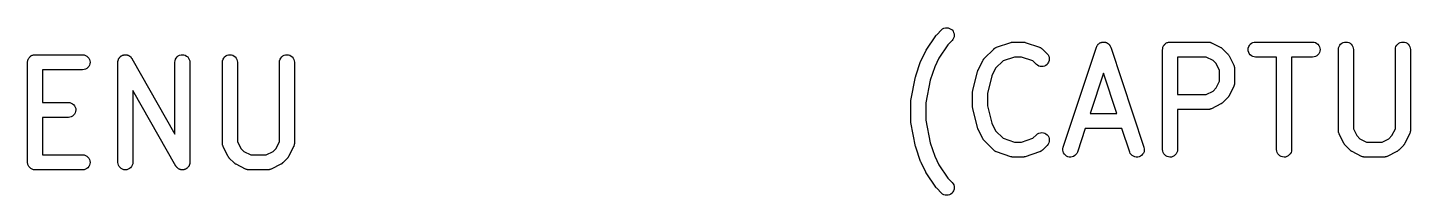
# Model space of a CAD drawing. Extents: x 85.9 to 143, y -98.7 to -64.8.
# Drawn here: x 114.42 to 128.28, y -70.68 to -69.01 of the extents above; entities that cross this region are included whole.
import ezdxf

# ---------------------------------------------------------------- set-up
doc = ezdxf.new("R2010")
doc.units = 0
doc.layers.add('BLACK', color=7, linetype='CONTINUOUS')

msp = doc.modelspace()

# ---------------------------------------------------------------- linework, layer by layer
at = {"layer": 'BLACK', "linetype": 'CONTINUOUS'}
for p, q in [((123.43, -69.2322), (123.525, -69.0893)), ((123.525, -69.0885), (123.53, -69.0832)), ((123.525, -69.0892), (123.525, -69.0885)), ((123.525, -69.0893), (123.525, -69.0892)), ((123.525, -69.0892), (123.525, -69.0892)), ((123.525, -69.0892), (123.525, -69.0892)), ((123.53, -69.0832), (123.534, -69.0779)), ((123.534, -69.0779), (123.582, -69.0303)), ((123.582, -69.0303), (123.583, -69.0296)), ((123.583, -69.0296), (123.594, -69.0204)), ((123.594, -69.0204), (123.607, -69.0137)), ((123.607, -69.0137), (123.621, -69.0096)), ((123.621, -69.0096), (123.636, -69.0083)), ((123.636, -69.0083), (123.65, -69.0099)), ((123.688, -69.1364), (123.646, -69.1787)), ((123.65, -69.0099), (123.664, -69.0143)), ((123.664, -69.0143), (123.677, -69.0213)), ((123.677, -69.0213), (123.688, -69.0307)), ((123.688, -69.0307), (123.698, -69.042)), ((123.697, -69.125), (123.688, -69.1364)), ((123.704, -69.1121), (123.697, -69.125)), ((123.698, -69.042), (123.704, -69.055)), ((123.704, -69.055), (123.709, -69.069)), ((123.708, -69.0981), (123.704, -69.1121)), ((123.71, -69.0836), (123.708, -69.0981)), ((123.709, -69.069), (123.71, -69.0836)), ((114.464, -69.2872), (114.47, -69.2838)), ((114.47, -69.2836), (114.477, -69.2816)), ((114.47, -69.2838), (114.47, -69.2836)), ((114.47, -69.2838), (114.47, -69.2838)), ((114.477, -69.2816), (114.484, -69.2796)), ((114.484, -69.2795), (114.491, -69.2789)), ((114.484, -69.2796), (114.484, -69.2795)), ((114.484, -69.2796), (114.484, -69.2796)), ((114.491, -69.2789), (114.499, -69.2782)), ((114.499, -69.2782), (114.975, -69.2782)), ((114.975, -69.2782), (114.976, -69.2782)), ((114.976, -69.2782), (114.99, -69.2798)), ((114.99, -69.2798), (115.004, -69.2842)), ((115.004, -69.2842), (115.017, -69.2913)), ((115.371, -69.2859), (115.375, -69.2836)), ((115.375, -69.2836), (115.378, -69.2829)), ((115.378, -69.2829), (115.38, -69.2819)), ((115.38, -69.2819), (115.385, -69.2809)), ((115.385, -69.2809), (115.389, -69.2795)), ((115.389, -69.2795), (115.392, -69.2793)), ((115.392, -69.2793), (115.394, -69.2787)), ((115.394, -69.2787), (115.399, -69.2786)), ((115.399, -69.2786), (115.404, -69.2782)), ((115.404, -69.2782), (115.406, -69.2784)), ((115.406, -69.2784), (115.409, -69.2784)), ((115.409, -69.2784), (115.414, -69.2792)), ((115.414, -69.2792), (115.418, -69.2797)), ((115.418, -69.2797), (115.421, -69.2805)), ((115.421, -69.2805), (115.423, -69.2809)), ((115.423, -69.2809), (115.428, -69.2826)), ((115.428, -69.2826), (115.432, -69.284)), ((115.432, -69.284), (115.435, -69.2852)), ((115.934, -69.2904), (115.947, -69.2836)), ((115.947, -69.2836), (115.961, -69.2795)), ((115.961, -69.2795), (115.975, -69.2782)), ((115.975, -69.2782), (115.99, -69.2797)), ((115.99, -69.2797), (116.004, -69.284)), ((116.004, -69.284), (116.017, -69.291)), ((116.41, -69.2904), (116.423, -69.2836)), ((116.423, -69.2836), (116.437, -69.2795)), ((116.437, -69.2795), (116.451, -69.2782)), ((116.451, -69.2782), (116.466, -69.2797)), ((116.466, -69.2797), (116.48, -69.284)), ((116.48, -69.284), (116.493, -69.291)), ((116.981, -69.2904), (116.994, -69.2836)), ((116.994, -69.2836), (117.008, -69.2795)), ((117.008, -69.2795), (117.023, -69.2782)), ((117.023, -69.2782), (117.037, -69.2797)), ((117.037, -69.2797), (117.051, -69.284)), ((117.051, -69.284), (117.064, -69.291)), ((123.377, -69.3355), (123.425, -69.2403)), ((123.425, -69.2393), (123.428, -69.2358)), ((123.425, -69.2403), (123.425, -69.2393)), ((123.428, -69.2358), (123.43, -69.2322)), ((123.646, -69.1787), (123.557, -69.3115)), ((124.01, -69.316), (124.106, -69.2208)), ((124.106, -69.22), (124.108, -69.2187)), ((124.106, -69.2208), (124.106, -69.22)), ((124.108, -69.2187), (124.11, -69.2171)), ((124.11, -69.2171), (124.114, -69.2141)), ((124.114, -69.2141), (124.118, -69.2109)), ((124.118, -69.2109), (124.12, -69.2099)), ((124.12, -69.2099), (124.122, -69.2086)), ((124.122, -69.2086), (124.126, -69.2065)), ((124.126, -69.2065), (124.131, -69.2042)), ((124.131, -69.2042), (124.133, -69.2035)), ((124.133, -69.2035), (124.135, -69.2026)), ((124.135, -69.2026), (124.278, -69.155)), ((124.278, -69.155), (124.279, -69.1547)), ((124.279, -69.1547), (124.283, -69.1538)), ((124.283, -69.1538), (124.287, -69.1526)), ((124.287, -69.1526), (124.29, -69.1523)), ((124.29, -69.1523), (124.293, -69.1517)), ((124.293, -69.1517), (124.297, -69.1516)), ((124.297, -69.1516), (124.302, -69.1512)), ((124.302, -69.1512), (124.397, -69.1512)), ((124.397, -69.1512), (124.398, -69.1512)), ((124.398, -69.1512), (124.402, -69.1517)), ((124.402, -69.1517), (124.406, -69.1518)), ((124.406, -69.1518), (124.409, -69.1525)), ((124.409, -69.1525), (124.412, -69.1528)), ((124.412, -69.1528), (124.416, -69.1541)), ((124.416, -69.1541), (124.421, -69.155)), ((124.421, -69.155), (124.563, -69.2026)), ((124.563, -69.2026), (124.564, -69.203)), ((124.564, -69.203), (124.566, -69.2039)), ((124.566, -69.2039), (124.569, -69.2046)), ((124.569, -69.2046), (124.573, -69.207)), ((124.573, -69.207), (124.578, -69.2091)), ((124.578, -69.2091), (124.579, -69.2104)), ((124.579, -69.2104), (124.581, -69.2115)), ((124.581, -69.2115), (124.585, -69.2147)), ((124.585, -69.2147), (124.59, -69.2177)), ((124.59, -69.2177), (124.591, -69.2194)), ((124.591, -69.2194), (124.593, -69.2208)), ((124.593, -69.2208), (124.64, -69.2684)), ((124.64, -69.2684), (124.641, -69.2691)), ((124.641, -69.2691), (124.65, -69.2806)), ((124.65, -69.2806), (124.657, -69.2936)), ((124.802, -70.2025), (125.135, -69.2025)), ((125.135, -69.2025), (125.136, -69.2015)), ((125.136, -69.2015), (125.138, -69.1968)), ((125.138, -69.1968), (125.14, -69.1919)), ((125.14, -69.1919), (125.141, -69.1901)), ((125.141, -69.1901), (125.142, -69.1882)), ((125.142, -69.1882), (125.145, -69.184)), ((125.145, -69.184), (125.148, -69.1796)), ((125.148, -69.1796), (125.149, -69.1781)), ((125.149, -69.1781), (125.15, -69.1764)), ((125.15, -69.1764), (125.154, -69.1728)), ((125.154, -69.1728), (125.158, -69.1691)), ((125.158, -69.1691), (125.159, -69.1679)), ((125.159, -69.1679), (125.161, -69.1664)), ((125.161, -69.1664), (125.165, -69.1637)), ((125.165, -69.1637), (125.17, -69.1607)), ((125.17, -69.1607), (125.172, -69.1599)), ((125.172, -69.1599), (125.174, -69.1588)), ((125.174, -69.1588), (125.178, -69.1569)), ((125.178, -69.1569), (125.183, -69.1549)), ((125.183, -69.1549), (125.185, -69.1544)), ((125.185, -69.1544), (125.187, -69.1537)), ((125.187, -69.1537), (125.192, -69.1528)), ((125.192, -69.1528), (125.197, -69.1517)), ((125.197, -69.1517), (125.2, -69.1517)), ((125.2, -69.1517), (125.202, -69.1513)), ((125.202, -69.1513), (125.207, -69.1515)), ((125.207, -69.1515), (125.212, -69.1514)), ((125.212, -69.1514), (125.214, -69.1518)), ((125.214, -69.1518), (125.216, -69.1518)), ((125.216, -69.1518), (125.221, -69.153)), ((125.221, -69.153), (125.226, -69.1539)), ((125.226, -69.1539), (125.228, -69.1547)), ((125.228, -69.1547), (125.231, -69.1552)), ((125.231, -69.1552), (125.235, -69.1573)), ((125.235, -69.1573), (125.24, -69.1592)), ((125.24, -69.1592), (125.242, -69.1604)), ((125.242, -69.1604), (125.244, -69.1613)), ((125.244, -69.1613), (125.248, -69.1643)), ((125.248, -69.1643), (125.252, -69.1671)), ((125.252, -69.1671), (125.254, -69.1685)), ((125.254, -69.1685), (125.256, -69.1698)), ((125.256, -69.1698), (125.259, -69.1736)), ((125.259, -69.1736), (125.263, -69.1771)), ((125.263, -69.1771), (125.264, -69.1789)), ((125.264, -69.1789), (125.266, -69.1805)), ((125.266, -69.1805), (125.269, -69.1848)), ((125.269, -69.1848), (125.272, -69.1891)), ((125.272, -69.1891), (125.272, -69.1911)), ((125.272, -69.1911), (125.274, -69.1929)), ((125.274, -69.1929), (125.275, -69.1977)), ((125.275, -69.1977), (125.278, -69.2025)), ((125.278, -69.2025), (125.611, -70.2025)), ((125.798, -69.2251), (125.799, -69.2181)), ((125.798, -69.2256), (125.798, -69.2251)), ((125.798, -69.2257), (125.798, -69.2256)), ((125.798, -69.2262), (125.798, -69.2257)), ((125.798, -69.2257), (125.798, -69.2257)), ((125.798, -70.2262), (125.798, -69.2262)), ((125.799, -69.2181), (125.8, -69.2111)), ((125.8, -69.2106), (125.802, -69.2039)), ((125.8, -69.2108), (125.8, -69.2106)), ((125.8, -69.2111), (125.8, -69.2108)), ((125.802, -69.2039), (125.804, -69.1971)), ((125.804, -69.1966), (125.808, -69.1904)), ((125.804, -69.1969), (125.804, -69.1966)), ((125.804, -69.1971), (125.804, -69.1969)), ((125.808, -69.1904), (125.811, -69.1842)), ((125.811, -69.1838), (125.816, -69.1784)), ((125.811, -69.184), (125.811, -69.1838)), ((125.811, -69.1842), (125.811, -69.184)), ((125.816, -69.1784), (125.82, -69.173)), ((125.82, -69.1728), (125.821, -69.1726)), ((125.82, -69.173), (125.82, -69.1728)), ((125.821, -69.1726), (125.826, -69.1682)), ((125.826, -69.1682), (125.832, -69.1637)), ((125.832, -69.1634), (125.838, -69.1602)), ((125.832, -69.1636), (125.832, -69.1634)), ((125.832, -69.1637), (125.832, -69.1636)), ((125.838, -69.1602), (125.844, -69.1568)), ((125.844, -69.1568), (125.845, -69.1568)), ((125.845, -69.1566), (125.852, -69.1546)), ((125.845, -69.1568), (125.845, -69.1566)), ((125.852, -69.1546), (125.858, -69.1526)), ((125.858, -69.1526), (125.859, -69.1526)), ((125.859, -69.1525), (125.866, -69.1519)), ((125.859, -69.1526), (125.859, -69.1525)), ((125.866, -69.1519), (125.873, -69.1512)), ((125.873, -69.1512), (126.254, -69.1512)), ((126.254, -69.1512), (126.255, -69.1512)), ((126.255, -69.1512), (126.257, -69.1514)), ((126.257, -69.1514), (126.259, -69.1514)), ((126.259, -69.1514), (126.264, -69.1522)), ((126.264, -69.1522), (126.27, -69.1528)), ((126.27, -69.1528), (126.272, -69.1535)), ((126.272, -69.1535), (126.274, -69.1539)), ((126.274, -69.1539), (126.279, -69.1557)), ((126.279, -69.1557), (126.284, -69.1572)), ((126.284, -69.1572), (126.285, -69.1583)), ((126.285, -69.1583), (126.288, -69.1591)), ((126.288, -69.1591), (126.383, -69.2067)), ((126.383, -69.2067), (126.384, -69.2072)), ((126.384, -69.2072), (126.387, -69.2095)), ((126.387, -69.2095), (126.391, -69.2115)), ((126.391, -69.2115), (126.393, -69.2135)), ((126.393, -69.2135), (126.396, -69.2152)), ((126.396, -69.2152), (126.399, -69.2181)), ((126.399, -69.2181), (126.402, -69.2208)), ((126.402, -69.2208), (126.45, -69.2684)), ((126.45, -69.2684), (126.451, -69.2691)), ((126.451, -69.2691), (126.453, -69.2724)), ((126.453, -69.2724), (126.456, -69.2755)), ((126.456, -69.2755), (126.458, -69.2781)), ((126.458, -69.2781), (126.46, -69.2806)), ((126.46, -69.2806), (126.462, -69.2843)), ((126.462, -69.2843), (126.464, -69.2879)), ((126.655, -69.2257), (126.657, -69.2111)), ((126.656, -69.2402), (126.655, -69.2257)), ((126.661, -69.2543), (126.656, -69.2402)), ((126.657, -69.2111), (126.661, -69.1971)), ((126.661, -69.1971), (126.668, -69.1842)), ((126.667, -69.2672), (126.661, -69.2543)), ((126.677, -69.2787), (126.667, -69.2672)), ((126.668, -69.1842), (126.677, -69.173)), ((126.677, -69.173), (126.689, -69.1637)), ((126.688, -69.2881), (126.677, -69.2787)), ((126.689, -69.1637), (126.702, -69.1568)), ((126.702, -69.1568), (126.716, -69.1526)), ((126.716, -69.1526), (126.73, -69.1512)), ((126.73, -69.1512), (127.302, -69.1512)), ((127.302, -69.1512), (127.303, -69.1512)), ((127.303, -69.1512), (127.317, -69.1528)), ((127.317, -69.1528), (127.331, -69.1572)), ((127.331, -69.1572), (127.344, -69.1643)), ((127.354, -69.2794), (127.343, -69.2886)), ((127.344, -69.1643), (127.355, -69.1737)), ((127.364, -69.2681), (127.354, -69.2794)), ((127.355, -69.1737), (127.364, -69.1851)), ((127.364, -69.1851), (127.371, -69.1981)), ((127.371, -69.2552), (127.364, -69.2681)), ((127.371, -69.1981), (127.375, -69.2121)), ((127.375, -69.2413), (127.371, -69.2552)), ((127.375, -69.2121), (127.377, -69.2267)), ((127.377, -69.2267), (127.375, -69.2413)), ((127.56, -69.2251), (127.562, -69.2106)), ((127.56, -69.2262), (127.56, -69.2251)), ((127.56, -70.0357), (127.56, -69.2262)), ((127.562, -69.2106), (127.566, -69.1966)), ((127.566, -69.1966), (127.573, -69.1838)), ((127.573, -69.1838), (127.582, -69.1726)), ((127.582, -69.1726), (127.594, -69.1634)), ((127.594, -69.1634), (127.607, -69.1566)), ((127.607, -69.1566), (127.621, -69.1525)), ((127.621, -69.1525), (127.635, -69.1512)), ((127.635, -69.1512), (127.65, -69.1527)), ((127.65, -69.1527), (127.664, -69.157)), ((127.664, -69.157), (127.677, -69.164)), ((127.677, -69.164), (127.688, -69.1733)), ((127.688, -69.1733), (127.697, -69.1847)), ((127.697, -69.1847), (127.704, -69.1976)), ((127.704, -69.1976), (127.709, -69.2116)), ((127.709, -69.2116), (127.71, -69.2262)), ((127.71, -69.2262), (127.71, -70.018)), ((128.131, -69.2251), (128.133, -69.2106)), ((128.131, -69.2262), (128.131, -69.2251)), ((128.131, -70.018), (128.131, -69.2262)), ((128.133, -69.2106), (128.137, -69.1966)), ((128.137, -69.1966), (128.144, -69.1838)), ((128.144, -69.1838), (128.154, -69.1726)), ((128.154, -69.1726), (128.165, -69.1634)), ((128.165, -69.1634), (128.178, -69.1566)), ((128.178, -69.1566), (128.192, -69.1525)), ((128.192, -69.1525), (128.207, -69.1512)), ((128.207, -69.1512), (128.221, -69.1527)), ((128.221, -69.1527), (128.235, -69.157)), ((128.235, -69.157), (128.248, -69.164)), ((128.248, -69.164), (128.26, -69.1733)), ((128.26, -69.1733), (128.269, -69.1847)), ((128.269, -69.1847), (128.276, -69.1976)), ((128.276, -69.1976), (128.28, -69.2116)), ((128.28, -69.2116), (128.281, -69.2262)), ((128.281, -69.2262), (128.281, -70.0357)), ((114.424, -69.345), (114.425, -69.3381)), ((114.424, -69.3521), (114.424, -69.345)), ((114.424, -69.3526), (114.424, -69.3521)), ((114.424, -69.3527), (114.424, -69.3526)), ((114.424, -69.3532), (114.424, -69.3527)), ((114.424, -69.3527), (114.424, -69.3527)), ((114.424, -70.3532), (114.424, -69.3532)), ((114.425, -69.3376), (114.427, -69.3309)), ((114.425, -69.3378), (114.425, -69.3376)), ((114.425, -69.3381), (114.425, -69.3378)), ((114.427, -69.3309), (114.429, -69.3241)), ((114.429, -69.3241), (114.43, -69.3239)), ((114.43, -69.3236), (114.433, -69.3174)), ((114.43, -69.3239), (114.43, -69.3236)), ((114.433, -69.3174), (114.436, -69.3112)), ((114.436, -69.3112), (114.437, -69.311)), ((114.437, -69.3108), (114.441, -69.3054)), ((114.437, -69.311), (114.437, -69.3108)), ((114.441, -69.3054), (114.446, -69.3)), ((114.446, -69.2996), (114.452, -69.2952)), ((114.446, -69.2998), (114.446, -69.2996)), ((114.446, -69.3), (114.446, -69.2998)), ((114.452, -69.2952), (114.457, -69.2907)), ((114.457, -69.2904), (114.464, -69.2872)), ((114.457, -69.2906), (114.457, -69.2904)), ((114.457, -69.2907), (114.457, -69.2906)), ((115.003, -69.4225), (114.989, -69.4268)), ((115.016, -69.4156), (115.003, -69.4225)), ((115.028, -69.4064), (115.016, -69.4156)), ((115.017, -69.2913), (115.028, -69.3007)), ((115.028, -69.3007), (115.037, -69.3121)), ((115.037, -69.3951), (115.028, -69.4064)), ((115.037, -69.3121), (115.044, -69.3251)), ((115.044, -69.3822), (115.037, -69.3951)), ((115.044, -69.3251), (115.048, -69.3391)), ((115.048, -69.3683), (115.044, -69.3822)), ((115.048, -69.3391), (115.05, -69.3537)), ((115.05, -69.3537), (115.048, -69.3683)), ((115.328, -69.3521), (115.329, -69.3496)), ((115.328, -69.3532), (115.328, -69.3521)), ((115.328, -70.3532), (115.328, -69.3532)), ((115.329, -69.3424), (115.33, -69.3376)), ((115.329, -69.3471), (115.329, -69.3424)), ((115.329, -69.3496), (115.329, -69.3471)), ((115.33, -69.3376), (115.331, -69.3352)), ((115.331, -69.3327), (115.333, -69.3282)), ((115.331, -69.3352), (115.331, -69.3327)), ((115.333, -69.3282), (115.334, -69.3236)), ((115.334, -69.3236), (115.336, -69.3214)), ((115.336, -69.3191), (115.339, -69.315)), ((115.336, -69.3214), (115.336, -69.3191)), ((115.339, -69.315), (115.341, -69.3108)), ((115.341, -69.3108), (115.343, -69.3089)), ((115.343, -69.3089), (115.344, -69.3067)), ((115.344, -69.3067), (115.348, -69.3033)), ((115.348, -69.3033), (115.351, -69.2996)), ((115.351, -69.2996), (115.353, -69.298)), ((115.353, -69.298), (115.355, -69.2962)), ((115.355, -69.2962), (115.358, -69.2934)), ((115.358, -69.2934), (115.362, -69.2904)), ((115.362, -69.2904), (115.364, -69.2893)), ((115.364, -69.2893), (115.367, -69.2878)), ((115.367, -69.2878), (115.371, -69.2859)), ((115.435, -69.2852), (115.437, -69.2862)), ((115.437, -69.2862), (115.441, -69.2887)), ((115.441, -69.2887), (115.445, -69.291)), ((115.445, -69.291), (115.447, -69.2926)), ((115.447, -69.2926), (115.449, -69.294)), ((115.449, -69.294), (115.453, -69.2973)), ((115.453, -69.2973), (115.457, -69.3003)), ((115.457, -69.3003), (115.458, -69.3023)), ((115.458, -69.3023), (115.46, -69.304)), ((115.46, -69.304), (115.463, -69.308)), ((115.463, -69.308), (115.466, -69.3117)), ((115.466, -69.3117), (115.467, -69.3139)), ((115.467, -69.3139), (115.468, -69.316)), ((115.468, -69.316), (115.9, -70.0708)), ((115.9, -69.3521), (115.901, -69.3376)), ((115.9, -69.3532), (115.9, -69.3521)), ((115.9, -70.0708), (115.9, -69.3532)), ((115.901, -69.3376), (115.906, -69.3236)), ((115.906, -69.3236), (115.913, -69.3108)), ((115.913, -69.3108), (115.922, -69.2996)), ((115.922, -69.2996), (115.934, -69.2904)), ((116.017, -69.291), (116.028, -69.3003)), ((116.028, -69.3003), (116.037, -69.3117)), ((116.037, -69.3117), (116.044, -69.3246)), ((116.044, -69.3246), (116.048, -69.3386)), ((116.048, -69.3386), (116.05, -69.3532)), ((116.05, -69.3532), (116.05, -70.3532)), ((116.376, -69.3521), (116.378, -69.3376)), ((116.376, -69.3532), (116.376, -69.3521)), ((116.376, -70.1627), (116.376, -69.3532)), ((116.378, -69.3376), (116.382, -69.3236)), ((116.382, -69.3236), (116.389, -69.3108)), ((116.389, -69.3108), (116.398, -69.2996)), ((116.398, -69.2996), (116.41, -69.2904)), ((116.493, -69.291), (116.504, -69.3003)), ((116.504, -69.3003), (116.513, -69.3117)), ((116.513, -69.3117), (116.52, -69.3246)), ((116.52, -69.3246), (116.524, -69.3386)), ((116.524, -69.3386), (116.526, -69.3532)), ((116.526, -69.3532), (116.526, -70.145)), ((116.947, -69.3521), (116.949, -69.3376)), ((116.947, -69.3532), (116.947, -69.3521)), ((116.947, -70.145), (116.947, -69.3532)), ((116.949, -69.3376), (116.953, -69.3236)), ((116.953, -69.3236), (116.96, -69.3108)), ((116.96, -69.3108), (116.97, -69.2996)), ((116.97, -69.2996), (116.981, -69.2904)), ((117.064, -69.291), (117.076, -69.3003)), ((117.076, -69.3003), (117.085, -69.3117)), ((117.085, -69.3117), (117.092, -69.3246)), ((117.092, -69.3246), (117.096, -69.3386)), ((117.096, -69.3386), (117.097, -69.3532)), ((117.097, -69.3532), (117.097, -70.1627)), ((123.326, -69.4882), (123.373, -69.3453)), ((123.373, -69.3453), (123.374, -69.3443)), ((123.374, -69.3443), (123.376, -69.34)), ((123.376, -69.34), (123.377, -69.3355)), ((123.514, -69.3978), (123.469, -69.5312)), ((123.557, -69.3115), (123.514, -69.3978)), ((123.949, -69.4307), (123.996, -69.3355)), ((123.996, -69.3355), (123.997, -69.3346)), ((123.997, -69.3346), (123.999, -69.331)), ((123.999, -69.331), (124.001, -69.3273)), ((124.001, -69.3273), (124.003, -69.3249)), ((124.003, -69.3249), (124.005, -69.3223)), ((124.005, -69.3223), (124.008, -69.3193)), ((124.008, -69.3193), (124.01, -69.316)), ((124.125, -69.4135), (124.087, -69.4905)), ((124.199, -69.3394), (124.125, -69.4135)), ((124.314, -69.3012), (124.199, -69.3394)), ((124.385, -69.3012), (124.314, -69.3012)), ((124.499, -69.3394), (124.385, -69.3012)), ((124.534, -69.3745), (124.499, -69.3394)), ((124.546, -69.3837), (124.534, -69.3745)), ((124.558, -69.3907), (124.546, -69.3837)), ((124.572, -69.3949), (124.558, -69.3907)), ((124.587, -69.3964), (124.572, -69.3949)), ((124.602, -69.395), (124.587, -69.3964)), ((124.616, -69.3909), (124.602, -69.395)), ((124.629, -69.384), (124.616, -69.3909)), ((124.64, -69.3748), (124.629, -69.384)), ((124.649, -69.3636), (124.64, -69.3748)), ((124.656, -69.3507), (124.649, -69.3636)), ((124.661, -69.3368), (124.656, -69.3507)), ((124.657, -69.2936), (124.661, -69.3076)), ((124.661, -69.3076), (124.662, -69.3222)), ((124.662, -69.3222), (124.661, -69.3368)), ((125.948, -69.3012), (125.948, -69.675)), ((126.236, -69.3012), (125.948, -69.3012)), ((126.305, -69.3354), (126.236, -69.3012)), ((126.335, -69.3658), (126.305, -69.3354)), ((126.369, -69.4344), (126.335, -69.3658)), ((126.464, -69.2879), (126.512, -69.3831)), ((126.512, -69.3831), (126.512, -69.3841)), ((126.512, -69.3841), (126.513, -69.3861)), ((126.513, -69.3861), (126.514, -69.3881)), ((126.514, -69.3881), (126.515, -69.393)), ((126.515, -69.393), (126.517, -69.3978)), ((126.517, -69.3978), (126.517, -69.4)), ((126.517, -69.4), (126.518, -69.4021)), ((126.518, -69.4021), (126.519, -69.4072)), ((126.519, -69.4072), (126.519, -69.4123)), ((126.519, -69.4123), (126.519, -69.4145)), ((126.519, -69.4145), (126.519, -69.4167)), ((126.519, -69.4167), (126.519, -69.5595)), ((126.701, -69.2951), (126.688, -69.2881)), ((126.715, -69.2995), (126.701, -69.2951)), ((126.729, -69.3012), (126.715, -69.2995)), ((126.73, -69.3012), (126.729, -69.3012)), ((126.941, -69.3012), (126.73, -69.3012)), ((126.941, -70.2262), (126.941, -69.3012)), ((127.302, -69.3012), (127.091, -69.3012)), ((127.091, -69.3012), (127.091, -70.2262)), ((127.316, -69.2998), (127.302, -69.3012)), ((127.33, -69.2955), (127.316, -69.2998)), ((127.343, -69.2886), (127.33, -69.2955)), ((114.975, -69.4282), (114.574, -69.4282)), ((114.574, -69.4282), (114.574, -69.7544)), ((114.989, -69.4268), (114.975, -69.4282)), ((123.276, -69.7353), (123.323, -69.4972)), ((123.323, -69.4972), (123.324, -69.4962)), ((123.324, -69.4962), (123.325, -69.4922)), ((123.325, -69.4922), (123.326, -69.4882)), ((123.469, -69.5312), (123.424, -69.7574)), ((123.895, -69.6366), (123.943, -69.4461)), ((123.943, -69.4451), (123.944, -69.4447)), ((123.943, -69.4461), (123.943, -69.4451)), ((123.944, -69.4444), (123.946, -69.4378)), ((123.944, -69.4447), (123.944, -69.4444)), ((123.946, -69.4378), (123.948, -69.4314)), ((123.948, -69.4314), (123.949, -69.4311)), ((123.949, -69.4311), (123.949, -69.4307)), ((124.087, -69.4905), (124.043, -69.664)), ((125.206, -69.4633), (125.072, -69.8655)), ((125.34, -69.8655), (125.206, -69.4633)), ((126.335, -69.6103), (126.369, -69.5418)), ((126.369, -69.5418), (126.369, -69.4344)), ((126.519, -69.5595), (126.519, -69.5606)), ((126.519, -69.5606), (126.519, -69.5628)), ((115.91, -70.3904), (115.478, -69.6356)), ((115.478, -69.6356), (115.478, -70.3532)), ((123.893, -69.651), (123.894, -69.6451)), ((123.893, -69.6524), (123.893, -69.651)), ((123.893, -69.6537), (123.893, -69.6524)), ((123.893, -69.6548), (123.893, -69.6537)), ((123.893, -69.7976), (123.893, -69.6548)), ((123.894, -69.6451), (123.895, -69.6392)), ((123.895, -69.6379), (123.895, -69.6366)), ((123.895, -69.6392), (123.895, -69.6379)), ((124.043, -69.664), (124.043, -69.7884)), ((125.948, -69.675), (126.236, -69.675)), ((126.236, -69.675), (126.305, -69.6407)), ((126.305, -69.6407), (126.335, -69.6103)), ((126.457, -69.6989), (126.455, -69.7015)), ((126.459, -69.6965), (126.457, -69.6989)), ((126.461, -69.6928), (126.459, -69.6965)), ((126.463, -69.6892), (126.461, -69.6928)), ((126.464, -69.6883), (126.463, -69.6892)), ((126.512, -69.5931), (126.464, -69.6883)), ((126.513, -69.5891), (126.512, -69.591)), ((126.512, -69.591), (126.512, -69.5931)), ((126.515, -69.5842), (126.513, -69.5891)), ((126.517, -69.5794), (126.515, -69.5842)), ((126.518, -69.5751), (126.517, -69.5772)), ((126.517, -69.5772), (126.517, -69.5794)), ((126.519, -69.565), (126.518, -69.57)), ((126.518, -69.57), (126.518, -69.5751)), ((126.519, -69.5628), (126.519, -69.565)), ((114.574, -69.7544), (114.832, -69.7544)), ((114.832, -69.7544), (114.833, -69.7544)), ((114.833, -69.7544), (114.847, -69.756)), ((114.847, -69.756), (114.861, -69.7604)), ((114.861, -69.7604), (114.874, -69.7675)), ((114.874, -69.7675), (114.885, -69.7769)), ((114.885, -69.7769), (114.895, -69.7883)), ((114.895, -69.7883), (114.901, -69.8013)), ((114.901, -69.8013), (114.906, -69.8153)), ((114.907, -69.8299), (114.905, -69.8445)), ((114.906, -69.8153), (114.907, -69.8299)), ((123.274, -69.7489), (123.275, -69.7421)), ((123.274, -69.7498), (123.274, -69.7489)), ((123.274, -69.7499), (123.274, -69.7498)), ((123.274, -69.7498), (123.274, -69.7498)), ((123.274, -69.75), (123.274, -69.7499)), ((123.274, -69.9405), (123.274, -69.75)), ((123.275, -69.7421), (123.276, -69.7353)), ((123.424, -69.7574), (123.424, -69.933)), ((123.893, -69.7989), (123.893, -69.7976)), ((123.893, -69.8003), (123.893, -69.7989)), ((123.894, -69.8062), (123.893, -69.8003)), ((123.895, -69.8122), (123.894, -69.8062)), ((123.895, -69.8135), (123.895, -69.8122)), ((123.895, -69.8148), (123.895, -69.8135)), ((123.895, -69.8158), (123.895, -69.8148)), ((123.943, -70.0063), (123.895, -69.8158)), ((124.043, -69.7884), (124.087, -69.9619)), ((126.254, -69.825), (125.948, -69.825)), ((125.948, -69.825), (125.948, -70.2262)), ((126.256, -69.8248), (126.254, -69.825)), ((126.258, -69.8249), (126.256, -69.8248)), ((126.263, -69.8241), (126.258, -69.8249)), ((126.269, -69.8236), (126.263, -69.8241)), ((126.271, -69.8229), (126.269, -69.8236)), ((126.273, -69.8226), (126.271, -69.8229)), ((126.278, -69.8208), (126.273, -69.8226)), ((126.283, -69.8193), (126.278, -69.8208)), ((126.285, -69.8183), (126.283, -69.8193)), ((126.287, -69.8175), (126.285, -69.8183)), ((126.288, -69.8171), (126.287, -69.8175)), ((126.383, -69.7695), (126.288, -69.8171)), ((126.386, -69.7672), (126.383, -69.7695)), ((126.39, -69.7653), (126.386, -69.7672)), ((126.392, -69.7633), (126.39, -69.7653)), ((126.395, -69.7617), (126.392, -69.7633)), ((126.398, -69.7588), (126.395, -69.7617)), ((126.402, -69.7561), (126.398, -69.7588)), ((126.45, -69.7078), (126.402, -69.7554)), ((126.402, -69.7554), (126.402, -69.7561)), ((126.453, -69.7045), (126.45, -69.7078)), ((126.455, -69.7015), (126.453, -69.7045)), ((114.832, -69.9044), (114.574, -69.9044)), ((114.574, -69.9044), (114.574, -70.2782)), ((114.846, -69.9029), (114.832, -69.9044)), ((114.86, -69.8987), (114.846, -69.9029)), ((114.873, -69.8918), (114.86, -69.8987)), ((114.885, -69.8826), (114.873, -69.8918)), ((114.894, -69.8713), (114.885, -69.8826)), ((114.901, -69.8584), (114.894, -69.8713)), ((114.905, -69.8445), (114.901, -69.8584)), ((123.275, -69.9473), (123.274, -69.9405)), ((123.275, -69.9541), (123.275, -69.9473)), ((123.276, -69.955), (123.275, -69.9541)), ((123.276, -69.9552), (123.276, -69.955)), ((123.276, -69.955), (123.276, -69.955)), ((123.276, -69.955), (123.276, -69.955)), ((123.323, -70.1933), (123.276, -69.9552)), ((123.424, -69.933), (123.469, -70.1593)), ((124.087, -69.9619), (124.125, -70.0389)), ((125.072, -69.8655), (125.34, -69.8655)), ((123.943, -70.0066), (123.943, -70.0063)), ((123.943, -70.0069), (123.943, -70.0066)), ((123.946, -70.0135), (123.943, -70.0069)), ((123.948, -70.0201), (123.946, -70.0135)), ((123.948, -70.0204), (123.948, -70.0201)), ((123.948, -70.0207), (123.948, -70.0204)), ((123.949, -70.0216), (123.948, -70.0207)), ((123.996, -70.1169), (123.949, -70.0216)), ((124.125, -70.0389), (124.199, -70.113)), ((124.199, -70.113), (124.314, -70.1512)), ((124.385, -70.1512), (124.499, -70.113)), ((124.499, -70.113), (124.534, -70.0779)), ((124.534, -70.0779), (124.535, -70.0772)), ((124.535, -70.0772), (124.546, -70.068)), ((124.546, -70.068), (124.559, -70.0613)), ((124.559, -70.0613), (124.574, -70.0572)), ((124.574, -70.0572), (124.588, -70.0559)), ((124.588, -70.0559), (124.603, -70.0575)), ((124.603, -70.0575), (124.617, -70.0619)), ((124.617, -70.0619), (124.629, -70.0689)), ((124.629, -70.0689), (124.641, -70.0783)), ((124.641, -70.0783), (124.65, -70.0897)), ((124.65, -70.0897), (124.657, -70.1026)), ((124.657, -70.1026), (124.661, -70.1166)), ((125.022, -70.0155), (124.944, -70.2499)), ((125.39, -70.0155), (125.022, -70.0155)), ((125.469, -70.2499), (125.39, -70.0155)), ((127.56, -70.0379), (127.56, -70.0357)), ((127.56, -70.0401), (127.56, -70.0379)), ((127.561, -70.0452), (127.56, -70.0401)), ((127.561, -70.0503), (127.561, -70.0452)), ((127.562, -70.0524), (127.561, -70.0503)), ((127.562, -70.0546), (127.562, -70.0524)), ((127.564, -70.0594), (127.562, -70.0546)), ((127.566, -70.0643), (127.564, -70.0594)), ((127.567, -70.0662), (127.566, -70.0643)), ((127.567, -70.0683), (127.567, -70.0662)), ((127.568, -70.0692), (127.567, -70.0683)), ((127.615, -70.1645), (127.568, -70.0692)), ((127.71, -70.018), (127.744, -70.0865)), ((127.744, -70.0865), (127.775, -70.1169)), ((128.067, -70.1169), (128.097, -70.0865)), ((128.097, -70.0865), (128.131, -70.018)), ((128.273, -70.0692), (128.226, -70.1645)), ((128.274, -70.0672), (128.273, -70.0692)), ((128.275, -70.0652), (128.274, -70.0672)), ((128.277, -70.0604), (128.275, -70.0652)), ((128.279, -70.0556), (128.277, -70.0604)), ((128.28, -70.0513), (128.279, -70.0534)), ((128.279, -70.0534), (128.279, -70.0556)), ((128.281, -70.0412), (128.28, -70.0462)), ((128.28, -70.0462), (128.28, -70.0513)), ((128.281, -70.0357), (128.281, -70.0368)), ((128.281, -70.0368), (128.281, -70.0389)), ((128.281, -70.0389), (128.281, -70.0412)), ((116.376, -70.1649), (116.376, -70.1627)), ((116.376, -70.1671), (116.376, -70.1649)), ((116.377, -70.1722), (116.376, -70.1671)), ((116.377, -70.1773), (116.377, -70.1722)), ((116.378, -70.1794), (116.377, -70.1773)), ((116.378, -70.1816), (116.378, -70.1794)), ((116.38, -70.1864), (116.378, -70.1816)), ((116.382, -70.1913), (116.38, -70.1864)), ((116.383, -70.1932), (116.382, -70.1913)), ((116.383, -70.1953), (116.383, -70.1932)), ((116.384, -70.1962), (116.383, -70.1953)), ((116.431, -70.2915), (116.384, -70.1962)), ((116.526, -70.145), (116.56, -70.2135)), ((116.56, -70.2135), (116.591, -70.2439)), ((116.591, -70.2439), (116.659, -70.2782)), ((116.814, -70.2782), (116.883, -70.2439)), ((116.883, -70.2439), (116.913, -70.2135)), ((116.913, -70.2135), (116.947, -70.145)), ((117.089, -70.1962), (117.042, -70.2915)), ((117.09, -70.1942), (117.089, -70.1962)), ((117.091, -70.1923), (117.09, -70.1942)), ((117.093, -70.1874), (117.091, -70.1923)), ((117.095, -70.1826), (117.093, -70.1874)), ((117.096, -70.1783), (117.095, -70.1804)), ((117.095, -70.1804), (117.095, -70.1826)), ((117.097, -70.1682), (117.096, -70.1732)), ((117.096, -70.1732), (117.096, -70.1783)), ((117.097, -70.1627), (117.097, -70.1638)), ((117.097, -70.1638), (117.097, -70.1659)), ((117.097, -70.1659), (117.097, -70.1682)), ((123.324, -70.1972), (123.323, -70.1933)), ((123.325, -70.2013), (123.324, -70.1972)), ((123.326, -70.2023), (123.325, -70.2013)), ((123.373, -70.3451), (123.326, -70.2023)), ((123.469, -70.1593), (123.514, -70.2926)), ((123.999, -70.1204), (123.996, -70.1169)), ((124.001, -70.1242), (123.999, -70.1204)), ((124.003, -70.1266), (124.001, -70.1242)), ((124.004, -70.1293), (124.003, -70.1266)), ((124.007, -70.1323), (124.004, -70.1293)), ((124.01, -70.1356), (124.007, -70.1323)), ((124.01, -70.1364), (124.01, -70.1356)), ((124.106, -70.2316), (124.01, -70.1364)), ((124.107, -70.233), (124.106, -70.2316)), ((124.109, -70.2346), (124.107, -70.233)), ((124.113, -70.2376), (124.109, -70.2346)), ((124.117, -70.2409), (124.113, -70.2376)), ((124.119, -70.2419), (124.117, -70.2409)), ((124.121, -70.2432), (124.119, -70.2419)), ((124.125, -70.2454), (124.121, -70.2432)), ((124.13, -70.2478), (124.125, -70.2454)), ((124.132, -70.2484), (124.13, -70.2478)), ((124.134, -70.2494), (124.132, -70.2484)), ((124.135, -70.2497), (124.134, -70.2494)), ((124.278, -70.2973), (124.135, -70.2497)), ((124.314, -70.1512), (124.385, -70.1512)), ((124.563, -70.2497), (124.421, -70.2973)), ((124.565, -70.2488), (124.563, -70.2497)), ((124.568, -70.2482), (124.565, -70.2488)), ((124.572, -70.2458), (124.568, -70.2482)), ((124.577, -70.2438), (124.572, -70.2458)), ((124.579, -70.2425), (124.577, -70.2438)), ((124.581, -70.2415), (124.579, -70.2425)), ((124.585, -70.2383), (124.581, -70.2415)), ((124.589, -70.2353), (124.585, -70.2383)), ((124.59, -70.2337), (124.589, -70.2353)), ((124.592, -70.2323), (124.59, -70.2337)), ((124.593, -70.2316), (124.592, -70.2323)), ((124.64, -70.184), (124.593, -70.2316)), ((124.65, -70.1727), (124.64, -70.184)), ((124.657, -70.1598), (124.65, -70.1727)), ((124.661, -70.1458), (124.657, -70.1598)), ((124.661, -70.1166), (124.662, -70.1312)), ((124.662, -70.1312), (124.661, -70.1458)), ((124.798, -70.2314), (124.799, -70.2167)), ((124.801, -70.2458), (124.798, -70.2314)), ((124.799, -70.2167), (124.802, -70.2025)), ((124.806, -70.2595), (124.801, -70.2458)), ((124.944, -70.2509), (124.938, -70.2642)), ((124.944, -70.2499), (124.944, -70.2509)), ((125.474, -70.2633), (125.469, -70.2499)), ((125.612, -70.2468), (125.606, -70.2604)), ((125.611, -70.2025), (125.611, -70.2035)), ((125.611, -70.2035), (125.614, -70.2178)), ((125.614, -70.2324), (125.612, -70.2468)), ((125.614, -70.2178), (125.614, -70.2324)), ((125.799, -70.2407), (125.798, -70.2262)), ((125.804, -70.2548), (125.799, -70.2407)), ((125.811, -70.2677), (125.804, -70.2548)), ((125.946, -70.2418), (125.942, -70.2557)), ((125.948, -70.2272), (125.946, -70.2418)), ((125.948, -70.2262), (125.948, -70.2272)), ((126.942, -70.2407), (126.941, -70.2262)), ((126.947, -70.2548), (126.942, -70.2407)), ((126.953, -70.2677), (126.947, -70.2548)), ((127.089, -70.2418), (127.085, -70.2557)), ((127.091, -70.2272), (127.089, -70.2418)), ((127.091, -70.2262), (127.091, -70.2272)), ((127.618, -70.1681), (127.615, -70.1645)), ((127.62, -70.1718), (127.618, -70.1681)), ((127.622, -70.1742), (127.62, -70.1718)), ((127.623, -70.1769), (127.622, -70.1742)), ((127.626, -70.1799), (127.623, -70.1769)), ((127.629, -70.1832), (127.626, -70.1799)), ((127.63, -70.184), (127.629, -70.1832)), ((127.677, -70.2316), (127.63, -70.184)), ((127.68, -70.2343), (127.677, -70.2316)), ((127.683, -70.2372), (127.68, -70.2343)), ((127.686, -70.2389), (127.683, -70.2372)), ((127.688, -70.2409), (127.686, -70.2389)), ((127.692, -70.2429), (127.688, -70.2409)), ((127.696, -70.2452), (127.692, -70.2429)), ((127.697, -70.2456), (127.696, -70.2452)), ((127.792, -70.2933), (127.697, -70.2456)), ((127.775, -70.1169), (127.843, -70.1512)), ((127.843, -70.1512), (127.998, -70.1512)), ((127.998, -70.1512), (128.067, -70.1169)), ((128.145, -70.2456), (128.049, -70.2933)), ((128.148, -70.2434), (128.145, -70.2456)), ((128.152, -70.2415), (128.148, -70.2434)), ((128.154, -70.2395), (128.152, -70.2415)), ((128.157, -70.2379), (128.154, -70.2395)), ((128.16, -70.235), (128.157, -70.2379)), ((128.163, -70.2323), (128.16, -70.235)), ((128.164, -70.2316), (128.163, -70.2323)), ((128.212, -70.184), (128.164, -70.2316)), ((128.214, -70.1807), (128.212, -70.184)), ((128.217, -70.1777), (128.214, -70.1807)), ((128.219, -70.1751), (128.217, -70.1777)), ((128.221, -70.1727), (128.219, -70.1751)), ((128.223, -70.169), (128.221, -70.1727)), ((128.225, -70.1654), (128.223, -70.169)), ((128.226, -70.1645), (128.225, -70.1654)), ((114.424, -70.3602), (114.424, -70.3532)), ((114.425, -70.3672), (114.424, -70.3602)), ((114.425, -70.3675), (114.425, -70.3672)), ((114.425, -70.3677), (114.425, -70.3675)), ((114.427, -70.3745), (114.425, -70.3677)), ((114.429, -70.3813), (114.427, -70.3745)), ((114.429, -70.3815), (114.429, -70.3813)), ((114.429, -70.3818), (114.429, -70.3815)), ((114.432, -70.388), (114.429, -70.3818)), ((114.436, -70.3942), (114.432, -70.388)), ((114.574, -70.2782), (114.975, -70.2782)), ((114.975, -70.2782), (114.976, -70.2782)), ((114.976, -70.2782), (114.99, -70.2798)), ((114.99, -70.2798), (115.004, -70.2842)), ((115.004, -70.2842), (115.017, -70.2913)), ((115.017, -70.2913), (115.028, -70.3007)), ((115.028, -70.3007), (115.037, -70.3121)), ((115.037, -70.3121), (115.044, -70.3251)), ((115.044, -70.3822), (115.037, -70.3951)), ((115.044, -70.3251), (115.048, -70.3391)), ((115.048, -70.3683), (115.044, -70.3822)), ((115.048, -70.3391), (115.05, -70.3537)), ((115.05, -70.3537), (115.048, -70.3683)), ((115.33, -70.3677), (115.328, -70.3532)), ((115.334, -70.3818), (115.33, -70.3677)), ((115.341, -70.3947), (115.334, -70.3818)), ((115.472, -70.3827), (115.465, -70.3956)), ((115.477, -70.3688), (115.472, -70.3827)), ((115.478, -70.3542), (115.477, -70.3688)), ((115.478, -70.3532), (115.478, -70.3542)), ((115.911, -70.3925), (115.91, -70.3904)), ((115.912, -70.3947), (115.911, -70.3925)), ((116.039, -70.3913), (116.037, -70.3956)), ((116.042, -70.3873), (116.039, -70.3913)), ((116.044, -70.3827), (116.042, -70.3849)), ((116.042, -70.3849), (116.042, -70.3873)), ((116.045, -70.3781), (116.044, -70.3827)), ((116.047, -70.3737), (116.045, -70.3781)), ((116.048, -70.3688), (116.047, -70.3712)), ((116.047, -70.3712), (116.047, -70.3737)), ((116.049, -70.364), (116.048, -70.3688)), ((116.05, -70.3542), (116.049, -70.3567)), ((116.049, -70.3567), (116.049, -70.3593)), ((116.049, -70.3593), (116.049, -70.364)), ((116.05, -70.3532), (116.05, -70.3542)), ((116.434, -70.2951), (116.431, -70.2915)), ((116.436, -70.2988), (116.434, -70.2951)), ((116.438, -70.3012), (116.436, -70.2988)), ((116.439, -70.3039), (116.438, -70.3012)), ((116.442, -70.3069), (116.439, -70.3039)), ((116.445, -70.3102), (116.442, -70.3069)), ((116.445, -70.311), (116.445, -70.3102)), ((116.493, -70.3586), (116.445, -70.311)), ((116.496, -70.3613), (116.493, -70.3586)), ((116.499, -70.3642), (116.496, -70.3613)), ((116.502, -70.3659), (116.499, -70.3642)), ((116.504, -70.3679), (116.502, -70.3659)), ((116.508, -70.3699), (116.504, -70.3679)), ((116.512, -70.3722), (116.508, -70.3699)), ((116.513, -70.3726), (116.512, -70.3722)), ((116.608, -70.4203), (116.513, -70.3726)), ((116.659, -70.2782), (116.814, -70.2782)), ((116.961, -70.3726), (116.865, -70.4203)), ((116.964, -70.3704), (116.961, -70.3726)), ((116.968, -70.3685), (116.964, -70.3704)), ((116.97, -70.3665), (116.968, -70.3685)), ((116.973, -70.3649), (116.97, -70.3665)), ((116.976, -70.362), (116.973, -70.3649)), ((116.979, -70.3593), (116.976, -70.362)), ((116.98, -70.3586), (116.979, -70.3593)), ((117.028, -70.311), (116.98, -70.3586)), ((117.03, -70.3077), (117.028, -70.311)), ((117.033, -70.3047), (117.03, -70.3077)), ((117.035, -70.3021), (117.033, -70.3047)), ((117.037, -70.2997), (117.035, -70.3021)), ((117.039, -70.296), (117.037, -70.2997)), ((117.041, -70.2924), (117.039, -70.296)), ((117.042, -70.2915), (117.041, -70.2924)), ((123.375, -70.3495), (123.373, -70.3451)), ((123.377, -70.354), (123.375, -70.3495)), ((123.377, -70.355), (123.377, -70.354)), ((123.425, -70.4502), (123.377, -70.355)), ((123.514, -70.2926), (123.557, -70.3789)), ((123.557, -70.3789), (123.646, -70.5117)), ((124.282, -70.2983), (124.278, -70.2973)), ((124.286, -70.2995), (124.282, -70.2983)), ((124.289, -70.2999), (124.286, -70.2995)), ((124.292, -70.3006), (124.289, -70.2999)), ((124.296, -70.3007), (124.292, -70.3006)), ((124.301, -70.3012), (124.296, -70.3007)), ((124.302, -70.3012), (124.301, -70.3012)), ((124.397, -70.3012), (124.302, -70.3012)), ((124.401, -70.3008), (124.397, -70.3012)), ((124.405, -70.3007), (124.401, -70.3008)), ((124.408, -70.3001), (124.405, -70.3007)), ((124.411, -70.2998), (124.408, -70.3001)), ((124.415, -70.2985), (124.411, -70.2998)), ((124.42, -70.2977), (124.415, -70.2985)), ((124.421, -70.2973), (124.42, -70.2977)), ((124.814, -70.2719), (124.806, -70.2595)), ((124.824, -70.2826), (124.814, -70.2719)), ((124.835, -70.2911), (124.824, -70.2826)), ((124.849, -70.2972), (124.835, -70.2911)), ((124.863, -70.3005), (124.849, -70.2972)), ((124.878, -70.301), (124.863, -70.3005)), ((124.892, -70.2987), (124.878, -70.301)), ((124.906, -70.2936), (124.892, -70.2987)), ((124.918, -70.2859), (124.906, -70.2936)), ((124.929, -70.276), (124.918, -70.2859)), ((124.938, -70.2642), (124.929, -70.276)), ((125.483, -70.2752), (125.474, -70.2633)), ((125.494, -70.2853), (125.483, -70.2752)), ((125.506, -70.2931), (125.494, -70.2853)), ((125.52, -70.2984), (125.506, -70.2931)), ((125.534, -70.301), (125.52, -70.2984)), ((125.549, -70.3006), (125.534, -70.301)), ((125.563, -70.2975), (125.549, -70.3006)), ((125.576, -70.2916), (125.563, -70.2975)), ((125.588, -70.2833), (125.576, -70.2916)), ((125.598, -70.2727), (125.588, -70.2833)), ((125.606, -70.2604), (125.598, -70.2727)), ((125.82, -70.279), (125.811, -70.2677)), ((125.831, -70.2884), (125.82, -70.279)), ((125.844, -70.2953), (125.831, -70.2884)), ((125.858, -70.2996), (125.844, -70.2953)), ((125.872, -70.3012), (125.858, -70.2996)), ((125.887, -70.2999), (125.872, -70.3012)), ((125.901, -70.2957), (125.887, -70.2999)), ((125.914, -70.2889), (125.901, -70.2957)), ((125.925, -70.2798), (125.914, -70.2889)), ((125.935, -70.2686), (125.925, -70.2798)), ((125.942, -70.2557), (125.935, -70.2686)), ((126.963, -70.279), (126.953, -70.2677)), ((126.974, -70.2884), (126.963, -70.279)), ((126.987, -70.2953), (126.974, -70.2884)), ((127.001, -70.2996), (126.987, -70.2953)), ((127.015, -70.3012), (127.001, -70.2996)), ((127.03, -70.2999), (127.015, -70.3012)), ((127.044, -70.2957), (127.03, -70.2999)), ((127.057, -70.2889), (127.044, -70.2957)), ((127.068, -70.2798), (127.057, -70.2889)), ((127.078, -70.2686), (127.068, -70.2798)), ((127.085, -70.2557), (127.078, -70.2686)), ((127.794, -70.2941), (127.792, -70.2933)), ((127.796, -70.2951), (127.794, -70.2941)), ((127.801, -70.2967), (127.796, -70.2951)), ((127.806, -70.2985), (127.801, -70.2967)), ((127.808, -70.2989), (127.806, -70.2985)), ((127.81, -70.2995), (127.808, -70.2989)), ((127.815, -70.3001), (127.81, -70.2995)), ((127.82, -70.301), (127.815, -70.3001)), ((127.822, -70.3009), (127.82, -70.301)), ((127.824, -70.3012), (127.822, -70.3009)), ((127.825, -70.3012), (127.824, -70.3012)), ((128.016, -70.3012), (127.825, -70.3012)), ((128.018, -70.301), (128.016, -70.3012)), ((128.02, -70.3011), (128.018, -70.301)), ((128.025, -70.3003), (128.02, -70.3011)), ((128.03, -70.2998), (128.025, -70.3003)), ((128.033, -70.2991), (128.03, -70.2998)), ((128.035, -70.2988), (128.033, -70.2991)), ((128.04, -70.297), (128.035, -70.2988)), ((128.044, -70.2955), (128.04, -70.297)), ((128.046, -70.2945), (128.044, -70.2955)), ((128.048, -70.2937), (128.046, -70.2945)), ((128.049, -70.2933), (128.048, -70.2937)), ((114.436, -70.3945), (114.436, -70.3942)), ((114.436, -70.3947), (114.436, -70.3945)), ((114.441, -70.4002), (114.436, -70.3947)), ((114.445, -70.4057), (114.441, -70.4002)), ((114.445, -70.4058), (114.445, -70.4057)), ((114.445, -70.406), (114.445, -70.4058)), ((114.451, -70.4105), (114.445, -70.406)), ((114.456, -70.4151), (114.451, -70.4105)), ((114.456, -70.4152), (114.456, -70.4151)), ((114.457, -70.4154), (114.456, -70.4152)), ((114.463, -70.4187), (114.457, -70.4154)), ((114.469, -70.4221), (114.463, -70.4187)), ((114.469, -70.4222), (114.469, -70.4221)), ((114.469, -70.4223), (114.469, -70.4222)), ((114.476, -70.4244), (114.469, -70.4223)), ((114.483, -70.4265), (114.476, -70.4244)), ((114.483, -70.4266), (114.483, -70.4265)), ((114.49, -70.4274), (114.483, -70.4266)), ((114.483, -70.4266), (114.483, -70.4266)), ((114.497, -70.4282), (114.49, -70.4274)), ((114.498, -70.4282), (114.497, -70.4282)), ((114.499, -70.4282), (114.498, -70.4282)), ((114.498, -70.4282), (114.498, -70.4282)), ((114.498, -70.4282), (114.498, -70.4282)), ((114.975, -70.4282), (114.499, -70.4282)), ((114.989, -70.4268), (114.975, -70.4282)), ((115.003, -70.4225), (114.989, -70.4268)), ((115.016, -70.4156), (115.003, -70.4225)), ((115.028, -70.4064), (115.016, -70.4156)), ((115.037, -70.3951), (115.028, -70.4064)), ((115.35, -70.406), (115.341, -70.3947)), ((115.361, -70.4154), (115.35, -70.406)), ((115.374, -70.4223), (115.361, -70.4154)), ((115.388, -70.4266), (115.374, -70.4223)), ((115.403, -70.4282), (115.388, -70.4266)), ((115.417, -70.4269), (115.403, -70.4282)), ((115.431, -70.4227), (115.417, -70.4269)), ((115.444, -70.4159), (115.431, -70.4227)), ((115.456, -70.4068), (115.444, -70.4159)), ((115.465, -70.3956), (115.456, -70.4068)), ((115.915, -70.3984), (115.912, -70.3947)), ((115.918, -70.4023), (115.915, -70.3984)), ((115.92, -70.4041), (115.918, -70.4023)), ((115.921, -70.406), (115.92, -70.4041)), ((115.925, -70.4091), (115.921, -70.406)), ((115.929, -70.4124), (115.925, -70.4091)), ((115.931, -70.4137), (115.929, -70.4124)), ((115.933, -70.4154), (115.931, -70.4137)), ((115.937, -70.4176), (115.933, -70.4154)), ((115.941, -70.4202), (115.937, -70.4176)), ((115.943, -70.4211), (115.941, -70.4202)), ((115.946, -70.4223), (115.943, -70.4211)), ((115.95, -70.4237), (115.946, -70.4223)), ((115.955, -70.4255), (115.95, -70.4237)), ((115.957, -70.4259), (115.955, -70.4255)), ((115.96, -70.4266), (115.957, -70.4259)), ((115.964, -70.4272), (115.96, -70.4266)), ((115.969, -70.428), (115.964, -70.4272)), ((115.972, -70.4279), (115.969, -70.428)), ((115.974, -70.4282), (115.972, -70.4279)), ((115.979, -70.4277), (115.974, -70.4282)), ((115.984, -70.4276), (115.979, -70.4277)), ((115.986, -70.4271), (115.984, -70.4276)), ((115.989, -70.4269), (115.986, -70.4271)), ((115.993, -70.4255), (115.989, -70.4269)), ((115.998, -70.4244), (115.993, -70.4255)), ((116, -70.4234), (115.998, -70.4244)), ((116.003, -70.4227), (116, -70.4234)), ((116.007, -70.4205), (116.003, -70.4227)), ((116.011, -70.4186), (116.007, -70.4205)), ((116.014, -70.4171), (116.011, -70.4186)), ((116.016, -70.4159), (116.014, -70.4171)), ((116.02, -70.4129), (116.016, -70.4159)), ((116.023, -70.4102), (116.02, -70.4129)), ((116.025, -70.4083), (116.023, -70.4102)), ((116.027, -70.4068), (116.025, -70.4083)), ((116.03, -70.4031), (116.027, -70.4068)), ((116.034, -70.3996), (116.03, -70.4031)), ((116.035, -70.3975), (116.034, -70.3996)), ((116.037, -70.3956), (116.035, -70.3975)), ((116.61, -70.4211), (116.608, -70.4203)), ((116.612, -70.4221), (116.61, -70.4211)), ((116.617, -70.4237), (116.612, -70.4221)), ((116.622, -70.4255), (116.617, -70.4237)), ((116.624, -70.4259), (116.622, -70.4255)), ((116.626, -70.4265), (116.624, -70.4259)), ((116.631, -70.4271), (116.626, -70.4265)), ((116.636, -70.428), (116.631, -70.4271)), ((116.638, -70.4279), (116.636, -70.428)), ((116.64, -70.4282), (116.638, -70.4279)), ((116.641, -70.4282), (116.64, -70.4282)), ((116.832, -70.4282), (116.641, -70.4282)), ((116.834, -70.428), (116.832, -70.4282)), ((116.836, -70.4281), (116.834, -70.428)), ((116.841, -70.4273), (116.836, -70.4281)), ((116.846, -70.4268), (116.841, -70.4273)), ((116.849, -70.4261), (116.846, -70.4268)), ((116.851, -70.4258), (116.849, -70.4261)), ((116.856, -70.424), (116.851, -70.4258)), ((116.86, -70.4225), (116.856, -70.424)), ((116.862, -70.4215), (116.86, -70.4225)), ((116.864, -70.4207), (116.862, -70.4215)), ((116.865, -70.4203), (116.864, -70.4207)), ((123.427, -70.4537), (123.425, -70.4502)), ((123.429, -70.4574), (123.427, -70.4537)), ((123.43, -70.4583), (123.429, -70.4574)), ((123.525, -70.6011), (123.43, -70.4583)), ((123.646, -70.5117), (123.688, -70.5541)), ((123.529, -70.6065), (123.525, -70.6011)), ((123.534, -70.6118), (123.529, -70.6065)), ((123.534, -70.6124), (123.534, -70.6118)), ((123.534, -70.6125), (123.534, -70.6124)), ((123.534, -70.6124), (123.534, -70.6124)), ((123.582, -70.6602), (123.534, -70.6125)), ((123.534, -70.6125), (123.534, -70.6125)), ((123.593, -70.6695), (123.582, -70.6602)), ((123.606, -70.6764), (123.593, -70.6695)), ((123.676, -70.6697), (123.663, -70.6766)), ((123.688, -70.6605), (123.676, -70.6697)), ((123.688, -70.5541), (123.689, -70.5548)), ((123.697, -70.6493), (123.688, -70.6605)), ((123.689, -70.5548), (123.698, -70.5663)), ((123.704, -70.6364), (123.697, -70.6493)), ((123.698, -70.5663), (123.705, -70.5793)), ((123.708, -70.6225), (123.704, -70.6364)), ((123.705, -70.5793), (123.709, -70.5933)), ((123.71, -70.6079), (123.708, -70.6225)), ((123.709, -70.5933), (123.71, -70.6079)), ((123.62, -70.6807), (123.606, -70.6764)), ((123.635, -70.6821), (123.62, -70.6807)), ((123.649, -70.6808), (123.635, -70.6821)), ((123.663, -70.6766), (123.649, -70.6808))]:
    msp.add_line(p, q, dxfattribs=at)

doc.saveas('drawing.dxf')
